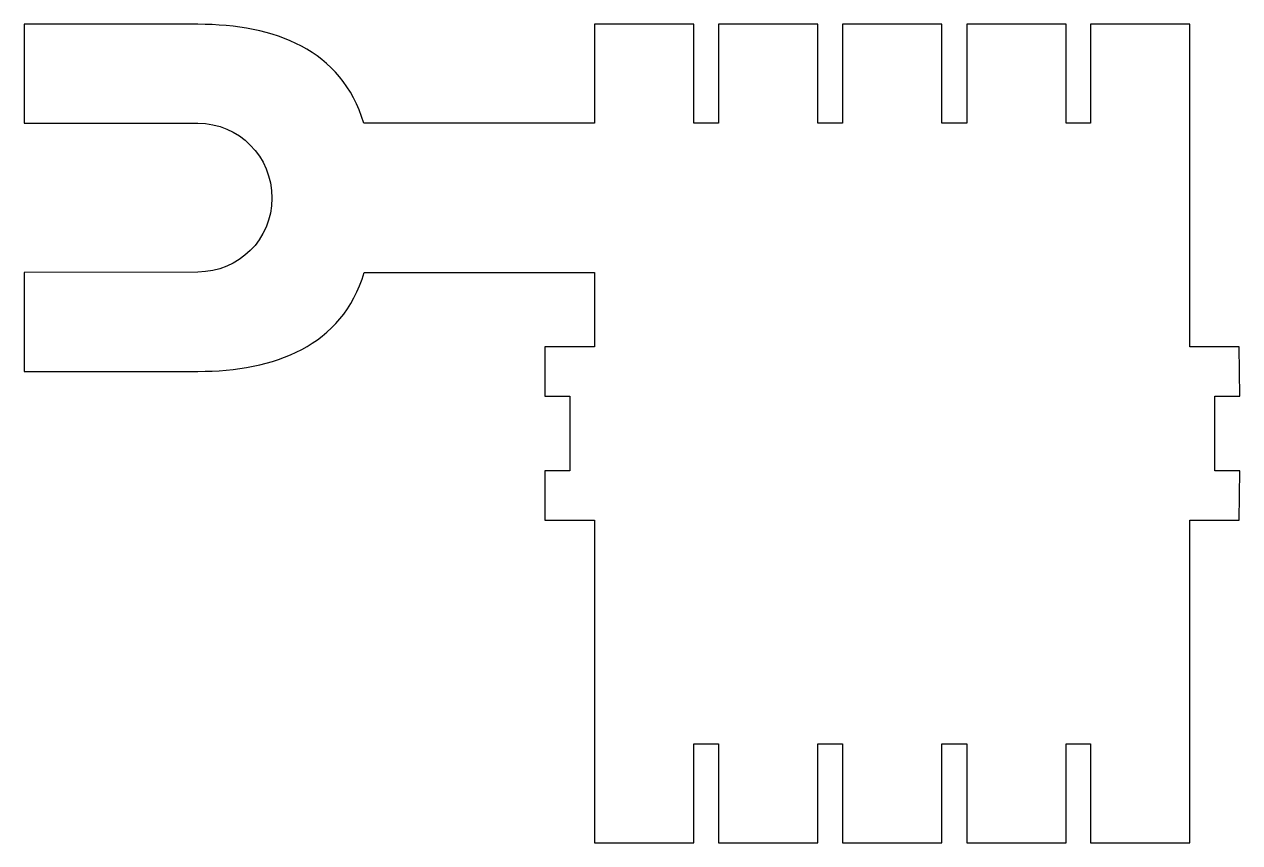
# Model space of a CAD drawing. Extents: x 0 to 24.5, y 0 to 16.5.
import ezdxf

# ---------------------------------------------------------------- set-up
doc = ezdxf.new("R2010")
doc.units = 0
doc.layers.add('Layer_1', color=7, linetype='CONTINUOUS')

msp = doc.modelspace()

# ---------------------------------------------------------------- linework, layer by layer
at = {"layer": 'Layer_1', "color": 7}
for p, q in [((3.501318, 16.492419), (-0.000001, 16.492419)), ((-0.000001, 16.492419), (-0.000001, 16.492348)), ((-0.000001, 16.492348), (-0.000001, 14.49914)), ((13.493749, 16.492419), (11.491735, 16.492419)), ((11.491735, 16.492419), (11.491735, 14.499224)), ((13.493749, 14.499224), (13.493749, 16.492419)), ((15.998471, 16.492419), (13.996457, 16.492419)), ((13.996457, 16.492419), (13.996457, 14.499224)), ((15.998471, 14.499224), (15.998471, 16.492419)), ((18.494374, 16.492419), (16.49236, 16.492419)), ((16.49236, 16.492419), (16.49236, 14.499224)), ((18.494374, 14.499224), (18.494374, 16.492419)), ((20.999096, 16.492419), (18.997082, 16.492419)), ((18.997082, 16.492419), (18.997082, 14.499224)), ((20.999096, 14.499224), (20.999096, 16.492419)), ((23.494999, 16.492419), (21.492985, 16.492419)), ((21.492985, 16.492419), (21.492985, 14.499224)), ((23.494999, 9.992474), (23.494999, 16.492419)), ((-0.000001, 14.49914), (3.501318, 14.49914)), ((11.491735, 14.499224), (6.843887, 14.499224)), ((13.996457, 14.499224), (13.493749, 14.499224)), ((16.49236, 14.499224), (15.998471, 14.499224)), ((18.997082, 14.499224), (18.494374, 14.499224)), ((21.492985, 14.499224), (20.999096, 14.499224)), ((3.501318, 11.500529), (-0.000001, 11.49178)), ((-0.000001, 11.49178), (-0.000001, 9.498585)), ((6.852707, 11.49178), (11.491735, 11.49178)), ((11.491735, 11.49178), (11.491735, 9.992474)), ((11.491735, 9.992474), (10.495137, 9.992474)), ((10.495137, 9.992474), (10.495137, 8.995891)), ((24.491596, 9.992474), (23.494999, 9.992474)), ((24.500415, 8.995891), (24.491596, 9.992474)), ((-0.000001, 9.498585), (3.501318, 9.498585)), ((10.495137, 8.995891), (10.997846, 8.995891)), ((10.997846, 8.995891), (10.997846, 7.496586)), ((23.997707, 7.496586), (23.997707, 8.995891)), ((23.997707, 8.995891), (24.500415, 8.995891)), ((10.997846, 7.496586), (10.495137, 7.496586)), ((10.495137, 7.496586), (10.495137, 6.499974)), ((24.500415, 7.496586), (23.997707, 7.496586)), ((24.491596, 6.499974), (24.500415, 7.496586)), ((10.495137, 6.499974), (11.491735, 6.499974)), ((11.491735, 6.499974), (11.491735, 0.000058)), ((23.494999, 0.000058), (23.494999, 6.499974)), ((23.494999, 6.499974), (24.491596, 6.499974)), ((13.493749, 0.000058), (13.493749, 1.993252)), ((13.493749, 1.993252), (13.996457, 1.993252)), ((13.996457, 1.993252), (13.996457, 0.000058)), ((15.998471, 0.000058), (15.998471, 1.993252)), ((15.998471, 1.993252), (16.49236, 1.993252)), ((16.49236, 1.993252), (16.49236, 0.000058)), ((18.494374, 0.000058), (18.494374, 1.993252)), ((18.494374, 1.993252), (18.997082, 1.993252)), ((18.997082, 1.993252), (18.997082, 0.000058)), ((20.999096, 0.000058), (20.999096, 1.993252)), ((20.999096, 1.993252), (21.492985, 1.993252)), ((21.492985, 1.993252), (21.492985, 0.000058)), ((11.491735, 0.000058), (13.493749, 0.000058)), ((13.996457, 0.000058), (15.998471, 0.000058)), ((16.49236, 0.000058), (18.494374, 0.000058)), ((18.997082, 0.000058), (20.999096, 0.000058)), ((21.492985, 0.000058), (23.494999, 0.000058))]:
    msp.add_line(p, q, dxfattribs=at)
for points in [[(6.843887, 14.499224), (6.402125, 15.981506), (5.04804, 16.491008), (3.501318, 16.492419)], [(3.501318, 14.49914), (4.325353, 14.498858), (4.992933, 13.826858), (4.991804, 12.991029)], [(4.991804, 12.991029), (4.990675, 12.1552), (4.323632, 11.500811), (3.501318, 11.500529)], [(3.501318, 9.498585), (5.048491, 9.498585), (6.410549, 10.009154), (6.852707, 11.49178)]]:
    msp.add_open_spline(points, degree=3, dxfattribs=at)

doc.saveas('drawing.dxf')
